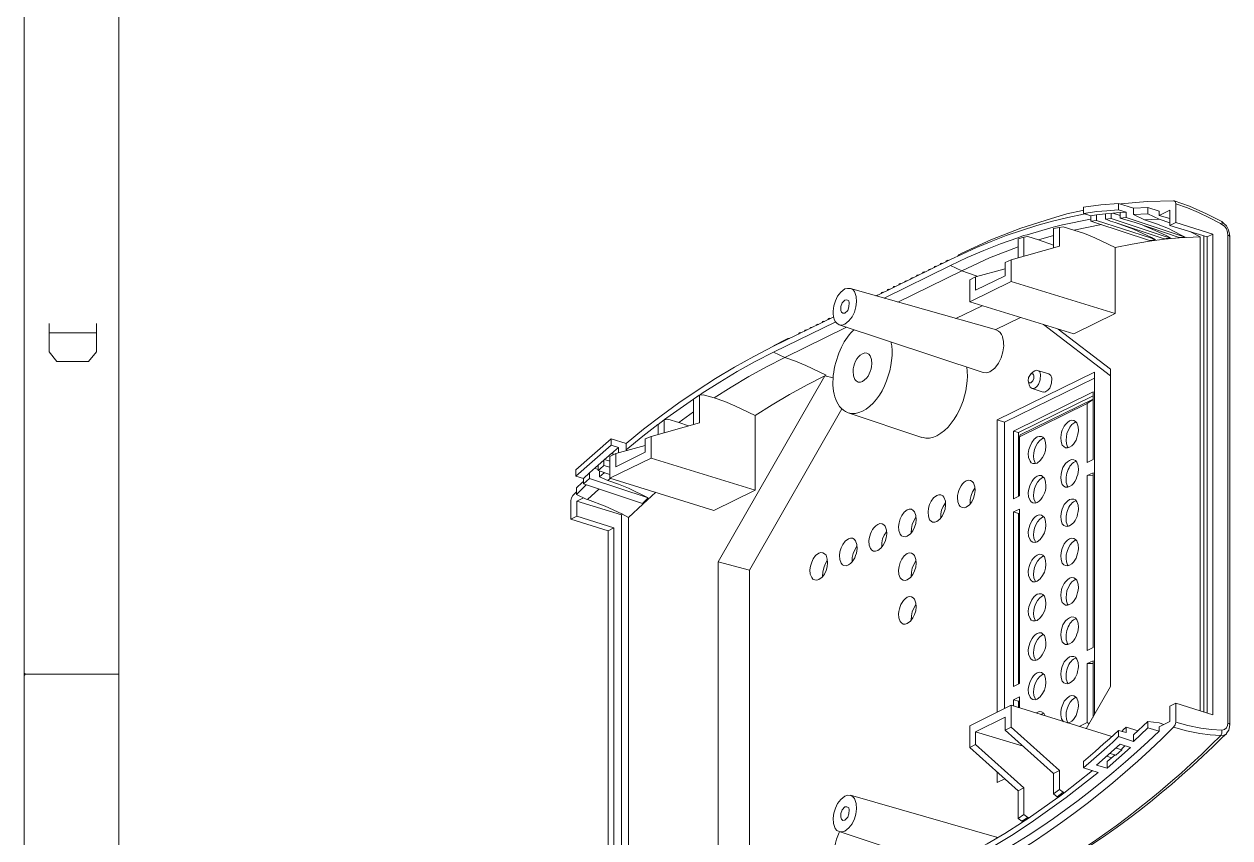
# Model space of a CAD drawing. Header units: millimetres. Extents: x 0 to 204, y 0 to 288.
# Drawn here: x 0 to 87.1, y 132.2 to 190.9 of the extents above; entities that cross this region are included whole.
import ezdxf

# ---------------------------------------------------------------- set-up
doc = ezdxf.new("R2010")
doc.units = ezdxf.units.MM

msp = doc.modelspace()

# ---------------------------------------------------------------- hatches: boundary and pattern name
h = msp.add_hatch(color=0)
h.dxf.hatch_style = 2
h.paths.add_polyline_path([(0, 144.0815), (0.084667, 144.060333), (0.105833, 143.975667), (0.084667, 143.891), (0, 143.869833)])

# ---------------------------------------------------------------- linework, layer by layer
at = {"color": 0, "lineweight": 0}
for points in [[(0, 287.930167), (0, 0)], [(0, 0), (0, 287.930167)], [(6.836833, 281.093333), (6.836833, 6.836833)], [(79.0575, 177.9905), (77.7875, 177.884667), (76.5175, 177.715333)], [(76.5175, 177.270833), (76.5175, 177.715333)], [(80.137, 177.651833), (79.0575, 177.9905)], [(79.0575, 177.9905), (79.0575, 177.524833)], [(79.226833, 177.969333), (81.131833, 178.138667), (83.036833, 178.181)], [(81.174167, 177.694167), (80.137, 177.651833)], [(81.999667, 177.440167), (81.174167, 177.694167)], [(81.174167, 177.2285), (81.174167, 177.694167)], [(84.179833, 177.8), (83.079167, 178.181), (83.036833, 178.181)], [(83.185, 177.969333), (83.163833, 178.096333), (83.079167, 178.181)], [(83.185, 176.614667), (83.185, 177.969333)], [(86.4235, 176.53), (85.640333, 176.953333), (84.836, 177.334333), (84.031667, 177.673), (83.185, 177.969333)], [(86.846833, 176.360667), (86.635167, 176.572333), (86.508167, 176.678167), (85.4075, 177.249667), (84.179833, 177.8)], [(67.733333, 174.392167), (69.828833, 175.365833), (71.987833, 176.2125), (74.210333, 176.911), (75.332167, 177.2285), (76.454, 177.4825), (76.496333, 177.503667)], [(76.5175, 177.207333), (75.399886, 176.972834), (74.277885, 176.699896), (73.156868, 176.389833), (72.042205, 176.04396), (70.939267, 175.663593), (69.853423, 175.250045), (68.790044, 174.804631), (67.7545, 174.328667)], [(77.0255, 176.8475), (75.014667, 176.445333)], [(77.491167, 177.397833), (76.5175, 177.270833)], [(77.046667, 177.1015), (76.5175, 177.270833)], [(76.708, 177.2285), (76.5175, 177.207333)], [(77.046667, 176.8475), (77.0255, 176.8475)], [(77.47, 177.165), (77.046667, 177.1015)], [(77.046667, 176.7205), (77.046667, 177.1015)], [(78.105, 177.2285), (77.47, 177.165)], [(77.47, 177.165), (77.47, 176.762833)], [(78.210833, 177.461333), (77.491167, 177.397833)], [(78.528333, 177.270833), (78.105, 177.2285)], [(78.105, 176.8475), (78.105, 177.2285)], [(78.528333, 176.889833), (78.105, 176.8475)], [(78.105, 176.8475), (78.210833, 176.826333), (78.486, 176.7205), (78.824667, 176.614667), (82.3595, 175.429333)], [(79.0575, 177.524833), (78.210833, 177.461333)], [(78.528333, 177.270833), (78.655333, 177.292), (79.1845, 177.334333)], [(78.528333, 177.270833), (78.528333, 176.889833)], [(78.528333, 176.889833), (79.099833, 176.699333), (82.423, 175.598667), (82.804, 175.492833)], [(78.655333, 177.292), (79.1845, 177.122667)], [(79.607833, 177.3555), (79.0575, 177.524833)], [(79.607833, 177.3555), (79.1845, 177.334333)], [(79.1845, 176.932167), (79.1845, 177.334333)], [(79.607833, 176.9745), (79.1845, 176.932167)], [(79.1845, 176.932167), (80.254425, 176.603306), (81.317439, 176.252055), (82.377607, 175.89161), (83.439, 175.535167)], [(79.607833, 177.3555), (79.607833, 176.9745)], [(79.607833, 176.9745), (83.862333, 175.556333)], [(80.137, 177.186167), (80.137, 177.651833)], [(81.174167, 177.2285), (80.137, 177.186167)], [(80.941333, 176.805167), (80.137, 177.186167)], [(81.999667, 176.8475), (80.941333, 176.805167)], [(81.999667, 176.8475), (81.174167, 177.2285)], [(82.761667, 177.503667), (81.999667, 177.122667)], [(81.999667, 177.440167), (81.999667, 177.122667)], [(82.761667, 176.889833), (81.999667, 177.122667)], [(82.761667, 176.5935), (81.999667, 176.8475)], [(82.761667, 176.403), (82.761667, 177.503667)], [(72.4535, 175.725667), (74.337333, 176.276), (75.014667, 176.445333)], [(74.781833, 176.254833), (74.3585, 176.170167)], [(74.3585, 176.170167), (74.3585, 174.794333)], [(75.057, 176.297167), (74.781833, 176.254833)], [(74.781833, 174.900167), (74.781833, 176.254833)], [(75.840167, 176.064333), (75.057, 176.297167)], [(77.829833, 176.4665), (75.840167, 176.064333)], [(78.8035, 174.794333), (77.343, 175.492833), (76.602167, 175.810333), (75.840167, 176.064333)], [(77.47, 176.762833), (77.046667, 176.7205)], [(77.046667, 176.7205), (77.4065, 176.5935), (81.301167, 175.302333)], [(77.47, 176.762833), (81.364667, 175.492833), (81.7245, 175.365833)], [(81.428167, 175.535167), (80.137, 176.127833), (78.824667, 176.614667)], [(82.4865, 175.662167), (81.703333, 176.043167), (80.899, 176.381833)], [(82.655833, 176.170167), (81.809167, 176.508833), (80.941333, 176.805167)], [(83.544833, 175.725667), (82.655833, 176.170167)], [(83.185, 176.614667), (82.761667, 176.403)], [(85.449833, 175.5775), (82.761667, 176.403)], [(83.185, 176.614667), (85.873167, 175.768)], [(86.529333, 176.4665), (86.4235, 176.53)], [(86.508167, 176.678167), (86.529333, 176.678167)], [(86.529333, 176.4665), (86.5505, 176.572333), (86.508167, 176.678167)], [(86.952667, 175.683333), (86.9315, 175.916167), (86.846833, 176.149), (86.719833, 176.3395), (86.529333, 176.4665)], [(87.079667, 175.768), (86.995, 176.0855), (86.846833, 176.360667)], [(71.776167, 175.514), (70.527333, 175.0695), (69.320833, 174.582667), (68.114333, 174.074667), (66.929, 173.503167)], [(71.776167, 175.514), (72.1995, 175.662167), (72.4535, 175.725667)], [(72.220667, 175.556333), (71.797333, 175.429333)], [(71.797333, 175.429333), (71.797333, 174.074667)], [(72.495833, 175.598667), (72.220667, 175.556333)], [(72.220667, 174.1805), (72.220667, 175.556333)], [(73.279, 175.365833), (72.495833, 175.598667)], [(74.3585, 175.683333), (73.279, 175.365833)], [(74.3585, 174.984833), (73.279, 175.365833)], [(81.301167, 175.26), (80.052333, 175.048333), (78.8035, 174.794333)], [(82.380667, 175.408167), (81.301167, 175.26)], [(81.7245, 175.365833), (81.301167, 175.302333)], [(81.7245, 175.365833), (81.428167, 175.535167)], [(82.804, 175.492833), (82.3595, 175.429333)], [(83.439, 175.492833), (82.380667, 175.408167)], [(82.804, 175.492833), (82.4865, 175.662167)], [(84.963, 175.5775), (83.439, 175.492833)], [(83.862333, 175.556333), (83.439, 175.535167)], [(83.862333, 175.556333), (83.544833, 175.725667)], [(84.963, 175.5775), (84.2645, 175.937333)], [(84.963, 175.5775), (84.963, 141.329833)], [(85.217, 175.641), (85.217, 141.245167)], [(85.873167, 175.768), (85.449833, 175.5775)], [(85.449833, 175.5775), (85.449833, 141.181667)], [(85.873167, 175.768), (85.873167, 141.054667)], [(86.952667, 140.440833), (86.952667, 175.683333)], [(86.952667, 175.683333), (87.037333, 175.662167), (87.100833, 175.598667)], [(87.100833, 175.598667), (87.079667, 175.768)], [(87.100833, 140.356167), (87.100833, 175.598667)], [(67.7545, 174.328667), (66.929, 173.947667)], [(67.521667, 174.286333), (67.437, 174.222833)], [(67.521667, 174.286333), (67.733333, 174.392167)], [(71.797333, 174.857833), (69.744167, 174.0535), (67.733333, 173.122167)], [(74.781833, 174.900167), (71.289333, 173.9265)], [(78.8035, 170.031833), (78.8035, 174.794333)], [(61.573833, 171.323), (66.929, 173.947667)], [(66.929, 173.503167), (62.124167, 171.153667)], [(65.870667, 173.460833), (65.786, 173.439667), (65.743667, 173.355)], [(65.891833, 173.439667), (65.870667, 173.460833)], [(66.294, 173.6725), (66.209333, 173.651333), (66.167, 173.566667)], [(66.315167, 173.651333), (66.294, 173.6725)], [(66.717333, 173.884167), (66.632667, 173.841833), (66.590333, 173.778333)], [(66.7385, 173.863), (66.717333, 173.884167)], [(67.733333, 173.122167), (66.929, 173.503167)], [(71.289333, 173.9265), (70.866, 173.714833)], [(70.866, 173.714833), (70.866, 172.762333)], [(71.289333, 172.360167), (71.289333, 173.9265)], [(67.733333, 173.122167), (63.119, 170.857333)], [(64.156167, 172.614167), (64.092667, 172.593), (64.029167, 172.5295)], [(64.1985, 172.614167), (64.156167, 172.614167)], [(64.5795, 172.825833), (64.516, 172.804667), (64.4525, 172.741167)], [(64.621833, 172.804667), (64.5795, 172.825833)], [(65.024, 173.0375), (64.939333, 173.016333), (64.897, 172.952833)], [(65.045167, 173.016333), (65.024, 173.0375)], [(65.447333, 173.249167), (65.362667, 173.228), (65.320333, 173.1645)], [(65.4685, 173.228), (65.447333, 173.249167)], [(68.7705, 172.762333), (67.733333, 173.122167)], [(68.728167, 172.677667), (68.304833, 172.466)], [(68.304833, 172.466), (68.304833, 170.8785)], [(70.866, 173.270333), (68.728167, 172.677667)], [(70.866, 172.762333), (68.728167, 171.725167)], [(68.728167, 171.725167), (68.728167, 172.677667)], [(68.8975, 172.72), (68.7705, 172.762333)], [(59.287833, 171.809833), (58.9915, 171.577), (58.758667, 171.280667), (58.6105, 170.942), (58.4835, 170.582167), (58.45934, 170.399073), (58.442953, 170.204854), (58.441084, 170.007039), (58.460481, 169.813155), (58.507891, 169.630731), (58.590061, 169.467295), (58.713737, 169.330375), (58.885667, 169.2275)], [(59.69, 171.852167), (59.478333, 171.852167), (59.287833, 171.809833)], [(59.287833, 169.269833), (59.584167, 169.502667), (59.817, 169.799), (59.986333, 170.137667), (60.092167, 170.518667), (60.1345, 170.8785), (60.113333, 171.2595), (59.986333, 171.619333), (59.859333, 171.7675), (59.69, 171.852167)], [(70.231, 168.8465), (59.69, 171.852167)], [(62.462833, 171.788667), (62.378167, 171.7675), (62.335833, 171.682833)], [(62.484, 171.7675), (62.462833, 171.788667)], [(62.886167, 172.000333), (62.8015, 171.979167), (62.759167, 171.8945)], [(62.907333, 171.979167), (62.886167, 172.000333)], [(63.3095, 172.212), (63.224833, 172.169667), (63.1825, 172.106167)], [(63.330667, 172.190833), (63.3095, 172.212)], [(63.732833, 172.4025), (63.669333, 172.381333), (63.605833, 172.317833)], [(63.754, 172.4025), (63.732833, 172.4025)], [(68.304833, 170.8785), (71.289333, 172.360167)], [(78.8035, 170.031833), (71.289333, 172.360167)], [(59.139667, 170.053), (59.033833, 170.137667), (58.9915, 170.264667), (58.9915, 170.539833), (59.097333, 170.815), (59.287833, 171.0055)], [(59.436, 171.026667), (59.563, 170.942), (59.605333, 170.815), (59.584167, 170.518667), (59.4995, 170.264667), (59.287833, 170.053)], [(59.287833, 171.0055), (59.436, 171.026667)], [(61.616167, 171.365333), (61.510333, 171.323)], [(61.637333, 171.344167), (61.616167, 171.365333)], [(62.0395, 171.577), (61.954833, 171.555833), (61.9125, 171.492333)], [(62.060667, 171.555833), (62.0395, 171.577)], [(75.819, 168.571333), (68.304833, 170.8785)], [(59.287833, 170.053), (59.139667, 170.053)], [(69.215, 170.603333), (67.31, 169.672)], [(75.819, 168.571333), (78.8035, 170.031833)], [(1.799167, 169.312167), (1.799167, 167.259), (2.370667, 166.581667), (4.656667, 166.581667), (5.228167, 167.259), (5.228167, 169.312167)], [(54.144333, 167.682333), (58.4835, 169.799)], [(58.631667, 169.439167), (54.144333, 167.237833)], [(59.414833, 169.058167), (54.948667, 166.856833)], [(56.917167, 169.058167), (56.8325, 169.037), (56.790167, 168.9735)], [(56.938333, 169.058167), (56.917167, 169.058167)], [(57.3405, 169.269833), (57.277, 169.248667), (57.2135, 169.185167)], [(57.382833, 169.248667), (57.3405, 169.269833)], [(57.763833, 169.4815), (57.700333, 169.460333), (57.636833, 169.396833)], [(57.806167, 169.460333), (57.763833, 169.4815)], [(58.187167, 169.693167), (58.123667, 169.672), (58.060167, 169.6085)], [(58.2295, 169.672), (58.187167, 169.693167)], [(58.885667, 169.2275), (59.097333, 169.206333), (59.287833, 169.269833)], [(69.2785, 165.777333), (58.885667, 169.2275)], [(70.146333, 168.867667), (71.966667, 169.756667)], [(78.486, 165.5445), (73.638833, 169.248667)], [(5.228167, 168.634833), (1.799167, 168.634833)], [(54.969833, 168.126833), (54.123167, 167.7035)], [(55.160333, 168.232667), (54.969833, 168.126833)], [(55.266167, 168.232667), (55.160333, 168.232667)], [(55.287333, 168.232667), (55.266167, 168.232667)], [(56.0705, 168.656), (55.985833, 168.613667), (55.9435, 168.550167)], [(56.091667, 168.634833), (56.0705, 168.656)], [(56.493833, 168.8465), (56.409167, 168.825333), (56.366833, 168.761833)], [(56.515, 168.8465), (56.493833, 168.8465)], [(59.965167, 168.867667), (59.837782, 168.757256), (59.712674, 168.630694), (59.59035, 168.489097), (59.471312, 168.33358), (59.356065, 168.165259), (59.245114, 167.985249), (59.138963, 167.794666), (59.038116, 167.594624), (58.943079, 167.38624), (58.854355, 167.170628), (58.772448, 166.948905), (58.697864, 166.722185), (58.631107, 166.491585), (58.57268, 166.258219), (58.523089, 166.023203), (58.482839, 165.787652), (58.452432, 165.552682), (58.432374, 165.319409), (58.42317, 165.088947), (58.425323, 164.862412), (58.439338, 164.64092), (58.465719, 164.425586), (58.504972, 164.217526), (58.5576, 164.017854), (58.624108, 163.827687), (58.704999, 163.648139), (58.80078, 163.480327), (58.911953, 163.325365), (59.039024, 163.18437), (59.182497, 163.058455), (59.342877, 162.948738), (59.520667, 162.856333)], [(69.765333, 165.819667), (70.125167, 166.094833), (70.379167, 166.454667), (70.569667, 166.835667), (70.696667, 167.259), (70.760167, 167.7035), (70.751725, 167.859371), (70.737016, 168.027267), (70.710929, 168.198943), (70.668356, 168.366149), (70.604187, 168.520639), (70.51331, 168.654164), (70.390618, 168.758478), (70.231, 168.825333)], [(78.486, 166.010167), (74.697167, 168.91)], [(54.144333, 167.682333), (52.71309, 166.935834), (51.31683, 166.153753), (49.952403, 165.335035), (48.616658, 164.478626), (47.306446, 163.583472), (46.018615, 162.64852), (44.750017, 161.672714), (43.4975, 160.655)], [(54.144333, 167.237833), (52.810833, 166.5605), (51.519667, 165.840833), (50.249667, 165.078833), (48.979667, 164.2745)], [(54.948667, 166.856833), (54.144333, 167.237833)], [(60.557833, 162.983333), (60.832833, 163.138184), (61.093637, 163.335969), (61.339096, 163.572021), (61.568062, 163.841675), (61.779385, 164.140263), (61.971918, 164.463119), (62.14451, 164.805577), (62.296014, 165.162971), (62.42528, 165.530634), (62.53116, 165.903899), (62.612505, 166.278101), (62.668167, 166.648573), (62.696996, 167.010649), (62.697843, 167.359662), (62.669561, 167.690945), (62.611, 167.999833)], [(54.948667, 166.856833), (53.636333, 166.1795), (52.345167, 165.481), (51.075167, 164.719), (49.8475, 163.935833)], [(54.948667, 166.856833), (55.710667, 166.602833), (56.472667, 166.285333), (57.933167, 165.586833)], [(60.240333, 165.078833), (60.113333, 165.1635), (60.0075, 165.269333), (59.901667, 165.5445), (59.8805, 165.862), (59.899606, 166.038938), (59.936774, 166.222611), (59.992338, 166.407052), (60.066634, 166.586297), (60.159997, 166.75438), (60.272761, 166.905335), (60.405262, 167.033197), (60.557833, 167.132)], [(60.557833, 167.132), (60.727167, 167.1955), (60.875333, 167.174333)], [(60.875333, 167.174333), (61.0235, 167.110833), (61.108167, 166.983833), (61.214, 166.708667), (61.235167, 166.412333), (61.213442, 166.21951), (61.176859, 166.032392), (61.123856, 165.852616), (61.052869, 165.681819), (60.962336, 165.521638), (60.850694, 165.373711), (60.716381, 165.239675), (60.557833, 165.121167)], [(50.143833, 152.103667), (57.8485, 165.5445)], [(52.810833, 162.665833), (54.0385, 163.449), (55.287333, 164.189833), (56.557333, 164.888333), (57.8485, 165.5445)], [(57.8485, 165.5445), (57.933167, 165.586833)], [(58.441167, 165.396333), (57.8485, 165.5445)], [(65.934167, 161.205333), (66.220525, 161.383696), (66.488988, 161.595348), (66.739062, 161.836942), (66.970258, 162.105132), (67.182084, 162.396569), (67.374048, 162.707908), (67.545658, 163.035801), (67.696424, 163.376901), (67.825854, 163.727861), (67.933455, 164.085333), (68.018738, 164.445971), (68.081211, 164.806428), (68.120381, 165.163357), (68.135758, 165.513409), (68.126851, 165.85324), (68.093167, 166.1795)], [(69.2785, 165.777333), (69.5325, 165.756167), (69.765333, 165.819667)], [(77.321833, 165.7985), (70.2945, 162.348333)], [(72.686333, 165.629167), (72.559333, 165.4175), (72.538167, 165.1635)], [(72.728667, 165.6715), (72.686333, 165.629167)], [(72.728667, 165.6715), (72.898, 165.819667)], [(72.728667, 165.0365), (72.876833, 165.1635), (72.940333, 165.332833), (72.940333, 165.523333), (72.919167, 165.608), (72.855667, 165.6715), (72.728667, 165.6715)], [(73.003833, 165.904333), (72.898, 165.819667)], [(73.2155, 165.9255), (73.109667, 165.946667), (73.003833, 165.904333)], [(73.003833, 164.634333), (73.152, 164.761333), (73.279, 164.9095), (73.406, 165.248167), (73.427167, 165.629167), (73.363667, 165.819667), (73.2155, 165.9255)], [(74.019833, 165.6715), (73.2155, 165.9255)], [(73.808167, 164.4015), (73.956333, 164.507333), (74.083333, 164.6555), (74.210333, 165.015333), (74.2315, 165.375167), (74.168, 165.565667), (74.019833, 165.6715)], [(77.321833, 141.075833), (77.321833, 165.7985)], [(78.486, 166.010167), (78.486, 143.086667)], [(60.557833, 165.121167), (60.409667, 165.078833), (60.240333, 165.078833)], [(77.321833, 165.375167), (70.823667, 162.179)], [(72.538167, 165.1635), (72.601667, 164.888333)], [(72.538167, 165.1635), (72.601667, 165.0365), (72.728667, 165.0365)], [(72.601667, 164.888333), (72.665167, 164.719), (72.813333, 164.613167)], [(72.813333, 164.613167), (72.898, 164.613167), (73.003833, 164.634333)], [(46.4185, 162.4965), (48.344667, 163.851167), (48.768, 164.1475)], [(48.344667, 163.851167), (48.365833, 163.851167)], [(48.789167, 164.126333), (48.365833, 163.851167)], [(48.365833, 163.851167), (48.365833, 162.030833)], [(48.8315, 164.168667), (48.768, 164.1475)], [(49.043167, 164.168667), (48.789167, 164.126333)], [(48.789167, 162.136667), (48.789167, 164.126333)], [(48.979667, 164.2745), (48.8315, 164.168667)], [(49.8475, 163.935833), (49.043167, 164.168667)], [(52.810833, 162.665833), (51.350333, 163.364333), (50.6095, 163.681833), (49.8475, 163.935833)], [(71.479833, 161.544), (77.216, 164.380333)], [(71.839667, 161.438167), (77.216, 164.084)], [(71.9455, 161.268833), (77.216, 163.851167)], [(73.617667, 164.359167), (72.813333, 164.613167)], [(73.617667, 164.380333), (73.7235, 164.359167), (73.808167, 164.4015)], [(76.792667, 163.533667), (77.216, 163.83)], [(77.216, 164.380333), (77.216, 159.490833)], [(48.365833, 162.941), (47.286333, 162.157833)], [(52.3875, 151.489833), (59.076167, 163.152667)], [(59.520667, 162.856333), (59.774667, 162.814), (60.049833, 162.814), (60.303833, 162.8775), (60.557833, 162.983333)], [(71.903167, 161.120667), (76.792667, 163.533667)], [(76.792667, 163.533667), (76.792667, 159.279167)], [(43.4975, 160.189333), (44.704, 161.184167), (45.7835, 162.009667)], [(48.789167, 162.136667), (45.296667, 161.163)], [(46.228, 162.348333), (45.804667, 162.030833)], [(45.804667, 162.030833), (45.804667, 161.311167)], [(46.503167, 162.411833), (46.228, 162.348333)], [(46.270333, 162.390667), (46.228, 162.348333)], [(46.228, 161.438167), (46.228, 162.348333)], [(46.4185, 162.4965), (46.270333, 162.390667)], [(47.286333, 162.157833), (46.503167, 162.411833)], [(47.984833, 161.925), (47.286333, 162.157833)], [(52.810833, 157.268333), (52.810833, 162.665833)], [(64.854667, 161.078333), (59.520667, 162.856333)], [(70.2945, 162.348333), (70.823667, 162.179)], [(70.2945, 162.348333), (70.2945, 141.245167)], [(70.823667, 162.179), (70.823667, 141.499167)], [(75.226333, 160.3375), (75.099333, 160.422167), (74.9935, 160.528), (74.908833, 160.782), (74.887667, 161.078333), (74.914879, 161.275983), (74.94814, 161.453628), (74.991877, 161.61458), (75.050518, 161.762149), (75.128489, 161.899648), (75.230219, 162.030387), (75.360136, 162.157678), (75.522667, 162.284833)], [(75.416833, 160.358667), (75.3745, 160.401), (75.289833, 160.633833), (75.268667, 160.887833), (75.332167, 161.374667), (75.543833, 161.819167), (75.692, 162.009667), (75.903667, 162.157833)], [(75.522667, 162.284833), (75.670833, 162.327167), (75.819, 162.306)], [(75.819, 162.306), (75.946, 162.2425), (76.051833, 162.136667), (76.1365, 161.8615), (76.157667, 161.586333), (76.136835, 161.412254), (76.103196, 161.236686), (76.054789, 161.063699), (75.989656, 160.897358), (75.905837, 160.741734), (75.801372, 160.600893), (75.674302, 160.478903), (75.522667, 160.379833)], [(75.903667, 162.157833), (75.988333, 162.200167)], [(45.296667, 161.163), (44.873333, 160.9725)], [(45.296667, 159.596667), (45.296667, 161.163)], [(64.854667, 161.0995), (65.129833, 161.036), (65.405, 161.036), (65.680167, 161.0995), (65.934167, 161.205333)], [(71.839667, 161.438167), (71.479833, 161.544)], [(71.479833, 156.6545), (71.479833, 161.544)], [(71.839667, 156.845), (71.839667, 161.438167)], [(71.903167, 161.120667), (71.9455, 161.268833)], [(73.490667, 161.163), (73.5965, 161.0995), (73.702333, 160.993667), (73.787, 160.7185), (73.808167, 160.443333), (73.787, 160.147), (73.702333, 159.893), (73.575333, 159.639), (73.406, 159.406167), (73.173167, 159.236833)], [(73.173167, 161.120667), (73.321333, 161.163), (73.490667, 161.163)], [(42.418, 160.993667), (39.856833, 158.75)], [(42.418, 160.528), (39.856833, 158.284333)], [(42.418, 160.993667), (42.418, 160.528)], [(43.4975, 160.655), (42.418, 160.993667)], [(42.947167, 160.358667), (42.418, 160.528)], [(42.947167, 160.358667), (42.6085, 160.062333)], [(44.873333, 160.506833), (42.7355, 159.914167)], [(42.947167, 160.358667), (42.947167, 159.977667)], [(43.4975, 160.189333), (43.4975, 160.655)], [(44.873333, 160.9725), (44.873333, 160.02)], [(71.903167, 156.866167), (71.903167, 161.120667)], [(72.876833, 159.1945), (72.749833, 159.258), (72.665167, 159.363833), (72.559333, 159.639), (72.538167, 159.914167), (72.5805, 160.2105), (72.665167, 160.4645), (72.792167, 160.7185), (72.9615, 160.951333), (73.173167, 161.120667)], [(73.025, 159.258), (72.947407, 159.479413), (72.915892, 159.720872), (72.927952, 159.972096), (72.981079, 160.222803), (73.07277, 160.462712), (73.200518, 160.681541), (73.361819, 160.869009), (73.554167, 161.014833)], [(73.554167, 161.014833), (73.638833, 161.036)], [(75.522667, 160.379833), (75.3745, 160.3375), (75.226333, 160.3375)], [(75.3745, 160.401), (75.395667, 160.401)], [(41.888833, 159.4485), (41.4655, 159.088667)], [(41.888833, 159.4485), (41.931167, 159.490833)], [(41.888833, 159.4485), (41.888833, 159.0675)], [(42.248667, 159.766), (41.931167, 159.490833)], [(41.931167, 159.490833), (42.312167, 159.363833)], [(42.248667, 159.766), (42.333333, 159.850667)], [(42.312167, 159.406167), (42.291, 159.385)], [(42.7355, 159.914167), (42.312167, 159.7025)], [(42.312167, 159.7025), (42.312167, 158.136167)], [(42.312167, 158.136167), (45.296667, 159.596667)], [(42.523833, 159.998833), (42.333333, 159.850667)], [(42.6085, 160.062333), (42.523833, 159.998833)], [(42.523833, 159.808333), (42.523833, 159.998833)], [(44.873333, 160.02), (42.7355, 158.961667)], [(42.7355, 158.961667), (42.7355, 159.914167)], [(43.4975, 160.189333), (43.582167, 160.147)], [(52.810833, 157.268333), (45.296667, 159.596667)], [(75.226333, 157.501167), (75.099333, 157.564667), (74.9935, 157.691667), (74.908833, 157.945667), (74.887667, 158.220833), (74.910322, 158.408876), (74.941443, 158.587), (74.984901, 158.754847), (75.044565, 158.912057), (75.124303, 159.058271), (75.227987, 159.193127), (75.359485, 159.316268), (75.522667, 159.427333)], [(75.522667, 159.427333), (75.670833, 159.490833), (75.819, 159.469667)], [(75.819, 159.469667), (75.946, 159.406167), (76.051833, 159.300333), (76.1365, 159.025167), (76.157667, 158.75), (76.139324, 158.57702), (76.106172, 158.401544), (76.056898, 158.227985), (75.990185, 158.06076), (75.904721, 157.904284), (75.799189, 157.762972), (75.672276, 157.641239), (75.522667, 157.5435)], [(77.216, 159.490833), (76.792667, 159.279167)], [(39.856833, 158.284333), (39.856833, 158.75)], [(40.8305, 158.517167), (41.275, 158.919333), (41.4655, 159.088667)], [(41.4655, 158.771167), (41.2115, 158.855833)], [(41.4655, 158.6865), (41.4655, 159.088667)], [(41.613667, 158.8135), (41.4655, 158.6865)], [(42.312167, 158.411333), (41.550167, 158.665333), (41.4655, 158.6865)], [(41.571333, 158.665333), (41.571333, 158.242)], [(41.91, 158.538333), (41.571333, 158.242)], [(41.888833, 159.0675), (41.613667, 158.8135)], [(42.312167, 158.9405), (41.888833, 159.0675)], [(42.312167, 159.385), (42.291, 159.385)], [(73.173167, 159.236833), (73.025, 159.1945), (72.876833, 159.1945)], [(73.025, 159.258), (73.046167, 159.258)], [(73.067333, 159.1945), (73.046167, 159.258)], [(75.416833, 157.501167), (75.358545, 157.599655), (75.314791, 157.709739), (75.284992, 157.829369), (75.268567, 157.956498), (75.264938, 158.089078), (75.273524, 158.22506), (75.293746, 158.362398), (75.325023, 158.499043), (75.366776, 158.632946), (75.418425, 158.762061), (75.47939, 158.884339), (75.549092, 158.997733), (75.62695, 159.100193), (75.712385, 159.189673), (75.804817, 159.264125), (75.903667, 159.3215)], [(75.903667, 159.3215), (75.988333, 159.363833)], [(76.792667, 158.326667), (77.216, 158.538333)], [(77.216, 158.538333), (77.216, 145.901833)], [(40.407167, 158.115), (39.856833, 158.284333)], [(40.301333, 157.818667), (39.899167, 157.437667)], [(40.407167, 157.903333), (40.301333, 157.818667)], [(40.8305, 158.517167), (40.407167, 158.115)], [(40.407167, 157.734), (40.407167, 158.115)], [(40.8305, 158.115), (40.407167, 157.734)], [(44.661667, 156.315833), (40.407167, 157.734)], [(40.8305, 158.517167), (40.8305, 158.115)], [(45.085, 156.718), (40.8305, 158.115)], [(41.571333, 158.242), (42.164, 157.966833)], [(42.333333, 158.115), (42.164, 157.966833)], [(45.085, 156.718), (43.666833, 157.4165), (42.926, 157.712833), (42.164, 157.966833)], [(49.826333, 155.807833), (42.312167, 158.136167)], [(42.333333, 158.115), (42.3545, 158.115)], [(67.7545, 156.0195), (67.6275, 156.083), (67.542833, 156.188833), (67.437, 156.442833), (67.415833, 156.739167), (67.434553, 156.901164), (67.47219, 157.072591), (67.527951, 157.247136), (67.601042, 157.418484), (67.690669, 157.580325), (67.79604, 157.726344), (67.916359, 157.850229), (68.050833, 157.945667)], [(68.050833, 157.945667), (68.199, 157.988), (68.368333, 157.966833)], [(68.368333, 157.966833), (68.495333, 157.903333), (68.58, 157.7975), (68.685833, 157.522333), (68.707, 157.247167), (68.664667, 156.972), (68.58, 156.696833), (68.453, 156.442833), (68.283667, 156.21), (68.050833, 156.040667)], [(72.876833, 156.358167), (72.749833, 156.421667), (72.665167, 156.5275), (72.559333, 156.802667), (72.538167, 157.077833), (72.556886, 157.239831), (72.594523, 157.411258), (72.650284, 157.585802), (72.723375, 157.757151), (72.813003, 157.918991), (72.918373, 158.06501), (73.038692, 158.188895), (73.173167, 158.284333)], [(73.025, 156.421667), (72.947175, 156.640272), (72.916885, 156.882058), (72.930928, 157.135577), (72.986106, 157.38938), (73.079219, 157.632022), (73.207066, 157.852054), (73.366449, 158.038029), (73.554167, 158.1785)], [(73.490667, 158.326667), (73.5965, 158.242), (73.702333, 158.136167), (73.787, 157.882167), (73.808167, 157.585833), (73.801558, 157.414301), (73.770712, 157.240552), (73.717351, 157.068656), (73.643199, 156.902679), (73.549981, 156.746691), (73.43942, 156.604758), (73.313241, 156.48095), (73.173167, 156.379333)], [(73.173167, 158.284333), (73.321333, 158.326667), (73.490667, 158.326667)], [(73.554167, 158.1785), (73.638833, 158.199667)], [(76.792667, 158.326667), (77.216, 158.347833)], [(76.792667, 158.326667), (76.792667, 145.690167)], [(39.645167, 156.887333), (39.539333, 156.718), (39.497, 156.5275)], [(39.8145, 157.056667), (39.645167, 156.887333)], [(39.878, 157.120167), (39.8145, 157.056667)], [(40.534167, 157.585833), (39.899167, 156.972)], [(39.899167, 157.437667), (39.899167, 156.972)], [(39.899167, 156.972), (40.597667, 156.633333), (40.7035, 156.591)], [(40.618833, 157.649333), (40.5765, 157.628167), (40.534167, 157.585833)], [(41.507833, 157.353), (40.7035, 156.591)], [(45.635333, 157.120167), (44.704, 156.2735)], [(49.826333, 155.807833), (52.810833, 157.268333)], [(65.616667, 154.961167), (65.510833, 155.024667), (65.405, 155.1305), (65.320333, 155.405667), (65.299167, 155.680833), (65.320333, 155.977167), (65.405, 156.231167), (65.532, 156.485167), (65.701333, 156.718), (65.934167, 156.887333)], [(66.2305, 156.929667), (66.3575, 156.866167), (66.442167, 156.760333), (66.548, 156.485167), (66.569167, 156.21), (66.526833, 155.913667), (66.442167, 155.659667), (66.315167, 155.405667), (66.145833, 155.172833), (65.934167, 155.0035)], [(65.934167, 156.887333), (66.082333, 156.929667), (66.2305, 156.929667)], [(68.347167, 156.294667), (68.347167, 156.591), (68.410667, 156.887333), (68.5165, 157.1625), (68.685833, 157.4165)], [(71.903167, 156.866167), (71.479833, 156.6545)], [(75.522667, 157.5435), (75.3745, 157.501167), (75.226333, 157.501167)], [(75.3745, 157.564667), (75.395667, 157.564667)], [(39.497, 156.5275), (39.497, 155.172833)], [(40.407167, 156.718), (39.920333, 156.485167)], [(39.920333, 156.485167), (39.920333, 155.3845)], [(43.158833, 155.490333), (39.920333, 156.485167)], [(40.7035, 156.591), (41.9735, 156.125333), (43.18, 155.553833)], [(44.704, 156.2735), (43.666833, 155.299833)], [(45.085, 156.718), (44.661667, 156.315833)], [(66.209333, 155.2575), (66.209333, 155.553833), (66.272833, 155.829), (66.399833, 156.104167), (66.548, 156.358167)], [(68.050833, 156.040667), (67.902667, 155.998333), (67.7545, 156.0195)], [(71.479833, 155.702), (71.903167, 155.913667)], [(71.903167, 143.298333), (71.903167, 155.913667)], [(73.173167, 156.379333), (73.025, 156.337), (72.876833, 156.358167)], [(73.025, 156.421667), (73.046167, 156.4005)], [(73.067333, 156.358167), (73.046167, 156.4005)], [(75.226333, 154.664833), (75.099333, 154.728333), (74.9935, 154.834167), (74.908833, 155.109333), (74.887667, 155.3845), (74.908498, 155.558695), (74.942138, 155.734345), (74.990544, 155.907383), (75.055677, 156.07374), (75.139496, 156.229348), (75.243961, 156.370139), (75.371031, 156.492046), (75.522667, 156.591)], [(75.416833, 154.664833), (75.358533, 154.764093), (75.314748, 154.874664), (75.284901, 154.994537), (75.268419, 155.121703), (75.264725, 155.254151), (75.273245, 155.389874), (75.293404, 155.526862), (75.324626, 155.663106), (75.366336, 155.796597), (75.41796, 155.925325), (75.478921, 156.047281), (75.548645, 156.160457), (75.626557, 156.262842), (75.712081, 156.352429), (75.804643, 156.427206), (75.903667, 156.485167)], [(75.819, 156.633333), (75.946, 156.569833), (76.051833, 156.442833), (76.1365, 156.188833), (76.157667, 155.913667), (76.135012, 155.72574), (76.10389, 155.547698), (76.060432, 155.379901), (76.000769, 155.222707), (75.92103, 155.076477), (75.817346, 154.941571), (75.685848, 154.818347), (75.522667, 154.707167)], [(75.522667, 156.591), (75.670833, 156.633333), (75.819, 156.633333)], [(75.903667, 156.485167), (75.988333, 156.506333)], [(39.497, 155.172833), (39.920333, 155.3845)], [(39.497, 155.172833), (42.185167, 154.347333)], [(42.6085, 154.559), (39.920333, 155.3845)], [(43.2435, 155.532667), (43.158833, 155.490333)], [(43.158833, 155.490333), (43.158833, 127.910167)], [(43.666833, 155.299833), (43.18, 155.553833)], [(43.666833, 128.164167), (43.666833, 155.299833)], [(63.5, 153.924), (63.373, 153.9875), (63.288333, 154.093333), (63.1825, 154.3685), (63.161333, 154.643667), (63.203667, 154.918833), (63.288333, 155.194), (63.394167, 155.448), (63.5635, 155.680833), (63.796333, 155.850167)], [(64.092667, 155.8925), (64.219667, 155.807833), (64.3255, 155.702), (64.410167, 155.448), (64.431333, 155.151667), (64.410167, 154.8765), (64.3255, 154.601333), (64.1985, 154.347333), (64.029167, 154.1145), (63.796333, 153.945167)], [(63.796333, 155.850167), (63.9445, 155.8925), (64.092667, 155.8925)], [(64.0715, 154.199167), (64.092667, 154.4955), (64.156167, 154.791833), (64.262, 155.067), (64.410167, 155.321)], [(71.839667, 155.596167), (71.479833, 155.702)], [(71.479833, 143.086667), (71.479833, 155.702)], [(71.839667, 155.596167), (71.903167, 155.617333)], [(71.839667, 143.256), (71.839667, 155.596167)], [(72.876833, 153.521833), (72.749833, 153.585333), (72.665167, 153.691167), (72.559333, 153.945167), (72.538167, 154.2415), (72.556886, 154.403497), (72.594523, 154.574925), (72.650284, 154.749469), (72.723375, 154.920818), (72.813003, 155.082658), (72.918373, 155.228677), (73.038692, 155.352562), (73.173167, 155.448)], [(73.025, 153.585333), (72.947074, 153.804636), (72.91614, 154.043559), (72.929285, 154.291957), (72.983593, 154.539685), (73.076149, 154.776599), (73.20404, 154.992553), (73.364351, 155.177402), (73.554167, 155.321)], [(73.173167, 155.448), (73.321333, 155.490333), (73.490667, 155.469167)], [(73.490667, 155.469167), (73.5965, 155.405667), (73.702333, 155.299833), (73.787, 155.045833), (73.808167, 154.7495), (73.787, 154.474333), (73.702333, 154.199167), (73.575333, 153.945167), (73.406, 153.712333), (73.173167, 153.543)], [(73.554167, 155.321), (73.638833, 155.363333)], [(42.6085, 154.559), (42.185167, 154.347333)], [(42.185167, 154.347333), (42.185167, 120.946333)], [(42.6085, 154.559), (42.6085, 127.656167)], [(61.362167, 152.865667), (61.235167, 152.950333), (61.1505, 153.056167), (61.044667, 153.310167), (61.0235, 153.6065), (61.046097, 153.779742), (61.082833, 153.950905), (61.134749, 154.117446), (61.202887, 154.276822), (61.28829, 154.426491), (61.391998, 154.563911), (61.515054, 154.68654), (61.6585, 154.791833)], [(61.6585, 154.791833), (61.806667, 154.855333), (61.976, 154.834167)], [(61.976, 154.834167), (62.103, 154.770667), (62.187667, 154.664833), (62.2935, 154.389667), (62.314667, 154.1145), (62.272333, 153.839333), (62.187667, 153.564167), (62.060667, 153.310167), (61.891333, 153.077333), (61.6585, 152.908)], [(61.954833, 153.162), (61.954833, 153.458333), (62.018333, 153.754667), (62.124167, 154.029833), (62.2935, 154.262667)], [(65.934167, 155.0035), (65.786, 154.961167), (65.616667, 154.961167)], [(75.522667, 154.707167), (75.3745, 154.643667), (75.226333, 154.664833)], [(75.3745, 154.728333), (75.395667, 154.728333)], [(59.224333, 151.8285), (59.1185, 151.892), (59.012667, 151.997833), (58.928, 152.273), (58.906833, 152.548167), (58.928, 152.823333), (59.012667, 153.0985), (59.139667, 153.3525), (59.309, 153.585333), (59.541833, 153.754667)], [(59.838167, 153.797), (59.965167, 153.7335), (60.049833, 153.6065), (60.155667, 153.3525), (60.176833, 153.056167), (60.154236, 152.882939), (60.117501, 152.711811), (60.065584, 152.545314), (59.997446, 152.385977), (59.912043, 152.23633), (59.808335, 152.098904), (59.685279, 151.976228), (59.541833, 151.870833)], [(59.541833, 153.754667), (59.69, 153.797), (59.838167, 153.797)], [(63.796333, 153.945167), (63.648167, 153.902833), (63.5, 153.924)], [(73.173167, 153.543), (73.025, 153.500667), (72.876833, 153.521833)], [(73.025, 153.585333), (73.046167, 153.564167)], [(73.067333, 153.521833), (73.046167, 153.564167)], [(75.226333, 151.8285), (75.099333, 151.892), (74.9935, 151.997833), (74.908833, 152.273), (74.887667, 152.548167), (74.908498, 152.722362), (74.942138, 152.898012), (74.990544, 153.071049), (75.055677, 153.237406), (75.139496, 153.393014), (75.243961, 153.533806), (75.371031, 153.655712), (75.522667, 153.754667)], [(75.3745, 151.892), (75.296429, 152.104516), (75.266533, 152.344619), (75.281327, 152.599151), (75.337326, 152.854951), (75.431044, 153.098862), (75.558997, 153.317724), (75.7177, 153.498378), (75.903667, 153.627667)], [(75.522667, 153.754667), (75.670833, 153.797), (75.819, 153.775833)], [(75.819, 153.775833), (75.946, 153.712333), (76.051833, 153.6065), (76.1365, 153.3525), (76.157667, 153.056167), (76.136835, 152.882087), (76.103196, 152.70652), (76.054789, 152.533532), (75.989656, 152.367192), (75.905837, 152.211567), (75.801372, 152.070726), (75.674302, 151.948737), (75.522667, 151.849667)], [(75.903667, 153.627667), (75.988333, 153.67)], [(57.107667, 150.791333), (56.980667, 150.854833), (56.896, 150.960667), (56.790167, 151.214667), (56.769, 151.511), (56.811333, 151.786167), (56.896, 152.061333), (57.001833, 152.315333), (57.171167, 152.548167), (57.404, 152.7175)], [(57.404, 152.7175), (57.552167, 152.759833), (57.700333, 152.738667)], [(57.700333, 152.738667), (57.827333, 152.675167), (57.933167, 152.569333), (58.017833, 152.294167), (58.039, 152.019), (58.017833, 151.743833), (57.933167, 151.468667), (57.806167, 151.214667), (57.636833, 150.981833), (57.404, 150.8125)], [(59.817, 152.103667), (59.817, 152.4), (59.8805, 152.696333), (60.0075, 152.9715), (60.155667, 153.2255)], [(61.6585, 152.908), (61.510333, 152.865667), (61.362167, 152.865667)], [(63.5, 150.770167), (63.373, 150.833667), (63.288333, 150.9395), (63.1825, 151.1935), (63.161333, 151.489833), (63.203667, 151.765), (63.288333, 152.040167), (63.394167, 152.294167), (63.5635, 152.527), (63.796333, 152.696333)], [(63.796333, 152.696333), (63.9445, 152.738667), (64.092667, 152.7175)], [(64.092667, 152.7175), (64.219667, 152.654), (64.3255, 152.548167), (64.410167, 152.273), (64.431333, 151.997833), (64.410167, 151.722667), (64.3255, 151.4475), (64.1985, 151.1935), (64.029167, 150.960667), (63.796333, 150.791333)], [(72.876833, 150.664333), (72.749833, 150.749), (72.665167, 150.854833), (72.559333, 151.108833), (72.538167, 151.405167), (72.560764, 151.578409), (72.597499, 151.749571), (72.649416, 151.916112), (72.717554, 152.075489), (72.802957, 152.225158), (72.906665, 152.362578), (73.029721, 152.485206), (73.173167, 152.5905)], [(73.025, 150.727833), (72.947306, 150.949246), (72.915744, 151.190705), (72.927797, 151.441929), (72.980947, 151.692636), (73.072677, 151.932545), (73.200468, 152.151374), (73.361804, 152.338842), (73.554167, 152.484667)], [(73.173167, 152.5905), (73.321333, 152.654), (73.490667, 152.632833)], [(73.490667, 152.632833), (73.5965, 152.569333), (73.702333, 152.4635), (73.787, 152.188333), (73.808167, 151.913167), (73.787, 151.638), (73.702333, 151.362833), (73.575333, 151.108833), (73.406, 150.876), (73.173167, 150.706667)], [(73.554167, 152.484667), (73.638833, 152.527)], [(50.143833, 152.103667), (52.3875, 151.489833)], [(50.143833, 129.180167), (50.143833, 152.103667)], [(57.679167, 151.0665), (57.700333, 151.362833), (57.763833, 151.659167), (57.869667, 151.934333), (58.017833, 152.188333)], [(59.541833, 151.870833), (59.393667, 151.807333), (59.224333, 151.8285)], [(64.0715, 151.045333), (64.092667, 151.341667), (64.156167, 151.638), (64.262, 151.913167), (64.410167, 152.167167)], [(75.522667, 151.849667), (75.3745, 151.807333), (75.226333, 151.8285)], [(75.3745, 151.892), (75.3745, 151.870833)], [(75.416833, 151.8285), (75.3745, 151.870833)], [(52.3875, 129.413), (52.3875, 151.489833)], [(57.404, 150.8125), (57.255833, 150.770167), (57.107667, 150.791333)], [(63.796333, 150.791333), (63.648167, 150.749), (63.5, 150.770167)], [(73.173167, 150.706667), (73.025, 150.664333), (72.876833, 150.664333)], [(73.025, 150.727833), (73.046167, 150.727833)], [(73.067333, 150.6855), (73.046167, 150.727833)], [(75.226333, 148.971), (75.099333, 149.055667), (74.9935, 149.1615), (74.908833, 149.4155), (74.887667, 149.711833), (74.914879, 149.909483), (74.94814, 150.087128), (74.991877, 150.24808), (75.050518, 150.395649), (75.128489, 150.533148), (75.230219, 150.663887), (75.360136, 150.791178), (75.522667, 150.918333)], [(75.416833, 148.992167), (75.3745, 149.0345), (75.289833, 149.267333), (75.268667, 149.521333), (75.332167, 150.008167), (75.543833, 150.452667), (75.692, 150.643167), (75.903667, 150.791333)], [(75.522667, 150.918333), (75.670833, 150.960667), (75.819, 150.9395)], [(75.819, 150.9395), (75.946, 150.876), (76.051833, 150.770167), (76.1365, 150.495), (76.157667, 150.219833), (76.136835, 150.045754), (76.103196, 149.870186), (76.054789, 149.697199), (75.989656, 149.530858), (75.905837, 149.375234), (75.801372, 149.234393), (75.674302, 149.112403), (75.522667, 149.013333)], [(75.903667, 150.791333), (75.988333, 150.833667)], [(63.5, 147.595167), (63.373, 147.679833), (63.288333, 147.785667), (63.1825, 148.039667), (63.161333, 148.336), (63.18817, 148.515419), (63.224486, 148.690261), (63.273047, 148.858728), (63.33662, 149.019022), (63.417969, 149.169344), (63.51986, 149.307897), (63.64506, 149.432882), (63.796333, 149.5425)], [(63.796333, 149.5425), (63.9445, 149.584833), (64.092667, 149.563667)], [(64.092667, 149.563667), (64.219667, 149.500167), (64.3255, 149.394333), (64.410167, 149.119167), (64.431333, 148.844), (64.410167, 148.568833), (64.3255, 148.293667), (64.1985, 148.039667), (64.029167, 147.806833), (63.796333, 147.6375)], [(64.0715, 147.8915), (64.092667, 148.187833), (64.156167, 148.484167), (64.262, 148.759333), (64.410167, 149.013333)], [(72.876833, 147.828), (72.749833, 147.8915), (72.665167, 147.997333), (72.559333, 148.2725), (72.538167, 148.547667), (72.5805, 148.844), (72.665167, 149.098), (72.792167, 149.352), (72.9615, 149.584833), (73.173167, 149.754167)], [(73.025, 147.8915), (72.947407, 148.112913), (72.915892, 148.354372), (72.927952, 148.605596), (72.981079, 148.856303), (73.07277, 149.096212), (73.200518, 149.315041), (73.361819, 149.502509), (73.554167, 149.648333)], [(73.490667, 149.7965), (73.5965, 149.733), (73.702333, 149.627167), (73.787, 149.352), (73.808167, 149.076833), (73.787, 148.7805), (73.702333, 148.5265), (73.575333, 148.2725), (73.406, 148.039667), (73.173167, 147.870333)], [(73.173167, 149.754167), (73.321333, 149.7965), (73.490667, 149.7965)], [(73.554167, 149.648333), (73.638833, 149.6695)], [(75.522667, 149.013333), (75.3745, 148.971), (75.226333, 148.971)], [(75.3745, 149.0345), (75.395667, 149.0345)], [(75.522667, 148.060833), (75.670833, 148.124333), (75.819, 148.103167)], [(75.819, 148.103167), (75.946, 148.039667), (76.051833, 147.933833), (76.1365, 147.658667), (76.157667, 147.3835), (76.139324, 147.21052), (76.106172, 147.035044), (76.056898, 146.861485), (75.990185, 146.69426), (75.904721, 146.537784), (75.799189, 146.396472), (75.672276, 146.274739), (75.522667, 146.177)], [(63.796333, 147.6375), (63.648167, 147.595167), (63.5, 147.595167)], [(73.173167, 147.870333), (73.025, 147.828), (72.876833, 147.828)], [(73.025, 147.8915), (73.046167, 147.8915)], [(73.067333, 147.828), (73.046167, 147.8915)], [(75.226333, 146.134667), (75.099333, 146.198167), (74.9935, 146.325167), (74.908833, 146.579167), (74.887667, 146.854333), (74.910322, 147.042376), (74.941443, 147.2205), (74.984901, 147.388347), (75.044565, 147.545557), (75.124303, 147.691771), (75.227987, 147.826627), (75.359485, 147.949768), (75.522667, 148.060833)], [(75.416833, 146.134667), (75.358545, 146.233155), (75.314791, 146.343239), (75.284992, 146.462869), (75.268567, 146.589998), (75.264938, 146.722578), (75.273524, 146.85856), (75.293746, 146.995898), (75.325023, 147.132543), (75.366776, 147.266446), (75.418425, 147.395561), (75.47939, 147.517839), (75.549092, 147.631233), (75.62695, 147.733693), (75.712385, 147.823173), (75.804817, 147.897625), (75.903667, 147.955)], [(75.903667, 147.955), (75.988333, 147.997333)], [(72.876833, 144.991667), (72.749833, 145.055167), (72.665167, 145.161), (72.559333, 145.436167), (72.538167, 145.711333), (72.556886, 145.873331), (72.594523, 146.044758), (72.650284, 146.219302), (72.723375, 146.390651), (72.813003, 146.552491), (72.918373, 146.69851), (73.038692, 146.822395), (73.173167, 146.917833)], [(73.025, 145.055167), (72.947175, 145.273772), (72.916885, 145.515558), (72.930928, 145.769077), (72.986106, 146.02288), (73.079219, 146.265522), (73.207066, 146.485554), (73.366449, 146.671529), (73.554167, 146.812)], [(73.490667, 146.960167), (73.5965, 146.8755), (73.702333, 146.769667), (73.787, 146.515667), (73.808167, 146.219333), (73.801558, 146.047801), (73.770712, 145.874052), (73.717351, 145.702156), (73.643199, 145.536179), (73.549981, 145.380191), (73.43942, 145.238258), (73.313241, 145.11445), (73.173167, 145.012833)], [(73.173167, 146.917833), (73.321333, 146.960167), (73.490667, 146.960167)], [(73.554167, 146.812), (73.638833, 146.833167)], [(75.522667, 146.177), (75.3745, 146.134667), (75.226333, 146.134667)], [(75.3745, 146.198167), (75.395667, 146.198167)], [(77.216, 145.901833), (76.792667, 145.690167)], [(73.173167, 145.012833), (73.025, 144.9705), (72.876833, 144.991667)], [(73.025, 145.055167), (73.046167, 145.034)], [(73.067333, 144.991667), (73.046167, 145.034)], [(75.226333, 143.298333), (75.099333, 143.361833), (74.9935, 143.467667), (74.908833, 143.742833), (74.887667, 144.018), (74.908498, 144.192195), (74.942138, 144.367845), (74.990544, 144.540883), (75.055677, 144.70724), (75.139496, 144.862848), (75.243961, 145.003639), (75.371031, 145.125546), (75.522667, 145.2245)], [(75.416833, 143.298333), (75.358533, 143.397593), (75.314748, 143.508164), (75.284901, 143.628037), (75.268419, 143.755203), (75.264725, 143.887651), (75.273245, 144.023374), (75.293404, 144.160362), (75.324626, 144.296606), (75.366336, 144.430097), (75.41796, 144.558825), (75.478921, 144.680781), (75.548645, 144.793957), (75.626557, 144.896342), (75.712081, 144.985929), (75.804643, 145.060706), (75.903667, 145.118667)], [(75.819, 145.266833), (75.946, 145.203333), (76.051833, 145.076333), (76.1365, 144.822333), (76.157667, 144.547167), (76.135012, 144.35924), (76.10389, 144.181198), (76.060432, 144.013401), (76.000769, 143.856207), (75.92103, 143.709977), (75.817346, 143.575071), (75.685848, 143.451847), (75.522667, 143.340667)], [(75.522667, 145.2245), (75.670833, 145.266833), (75.819, 145.266833)], [(75.903667, 145.118667), (75.988333, 145.139833)], [(76.792667, 144.758833), (77.216, 144.949333)], [(76.792667, 144.758833), (77.216, 144.758833)], [(76.792667, 144.758833), (76.792667, 140.483167)], [(77.216, 144.949333), (77.216, 140.885333)], [(0, 143.975667), (6.836833, 143.975667)], [(72.876833, 142.155333), (72.749833, 142.218833), (72.665167, 142.324667), (72.559333, 142.578667), (72.538167, 142.875), (72.556886, 143.036997), (72.594523, 143.208425), (72.650284, 143.382969), (72.723375, 143.554318), (72.813003, 143.716158), (72.918373, 143.862177), (73.038692, 143.986062), (73.173167, 144.0815)], [(73.025, 142.218833), (72.947074, 142.438136), (72.91614, 142.677059), (72.929285, 142.925457), (72.983593, 143.173185), (73.076149, 143.410099), (73.20404, 143.626053), (73.364351, 143.810902), (73.554167, 143.9545)], [(73.173167, 144.0815), (73.321333, 144.123833), (73.490667, 144.102667)], [(73.490667, 144.102667), (73.5965, 144.039167), (73.702333, 143.933333), (73.787, 143.679333), (73.808167, 143.383), (73.787, 143.107833), (73.702333, 142.832667), (73.575333, 142.578667), (73.406, 142.345833), (73.173167, 142.1765)], [(73.554167, 143.9545), (73.638833, 143.996833)], [(71.903167, 143.298333), (71.479833, 143.086667)], [(75.522667, 143.340667), (75.3745, 143.277167), (75.226333, 143.298333)], [(75.3745, 143.361833), (75.395667, 143.361833)], [(78.486, 143.086667), (76.729167, 140.038667)], [(71.479833, 142.134167), (71.903167, 142.345833)], [(71.839667, 142.028333), (71.479833, 142.134167)], [(71.479833, 141.6685), (71.479833, 142.134167)], [(71.839667, 142.028333), (71.903167, 142.0495)], [(71.839667, 141.5415), (71.839667, 142.028333)], [(71.903167, 141.5415), (71.903167, 142.345833)], [(73.173167, 142.1765), (73.025, 142.134167), (72.876833, 142.155333)], [(73.025, 142.218833), (73.046167, 142.197667)], [(73.067333, 142.155333), (73.046167, 142.197667)], [(75.078167, 140.546667), (74.93, 140.758333), (74.887667, 141.0335), (74.887667, 141.2875), (74.93, 141.5415), (75.035833, 141.7955), (75.141667, 142.028333), (75.311, 142.218833), (75.522667, 142.388167)], [(75.3745, 140.5255), (75.296429, 140.738016), (75.266533, 140.978119), (75.281327, 141.232651), (75.337326, 141.488451), (75.431044, 141.732362), (75.558997, 141.951224), (75.7177, 142.131878), (75.903667, 142.261167)], [(75.522667, 142.388167), (75.670833, 142.4305), (75.819, 142.409333)], [(75.819, 142.409333), (75.946, 142.345833), (76.051833, 142.24), (76.1365, 141.986), (76.157667, 141.689667), (76.136835, 141.515587), (76.103196, 141.34002), (76.054789, 141.167032), (75.989656, 141.000692), (75.905837, 140.845067), (75.801372, 140.704226), (75.674302, 140.582237), (75.522667, 140.483167)], [(75.903667, 142.261167), (75.988333, 142.3035)], [(71.289333, 141.732), (68.304833, 140.250333)], [(78.570667, 139.467167), (71.289333, 141.732)], [(71.289333, 140.1445), (71.289333, 141.732)], [(73.0885, 141.181667), (73.173167, 141.224)], [(73.173167, 141.224), (73.321333, 141.2875), (73.490667, 141.266333)], [(73.448333, 141.054667), (73.554167, 141.118167)], [(73.490667, 141.266333), (73.66, 141.1605), (73.765833, 140.97)], [(73.554167, 141.118167), (73.638833, 141.1605)], [(83.185, 141.880167), (82.761667, 141.6685)], [(82.761667, 140.567833), (82.761667, 141.6685)], [(83.185, 141.880167), (85.873167, 141.054667)], [(83.185, 140.5255), (83.185, 141.880167)], [(68.304833, 140.250333), (68.304833, 138.684)], [(68.728167, 139.827), (70.866, 140.885333)], [(70.866, 140.885333), (70.866, 139.932833)], [(75.3745, 140.5255), (75.3745, 140.504333)], [(75.416833, 140.462), (75.3745, 140.504333)], [(75.522667, 140.483167), (75.395667, 140.440833)], [(76.792667, 140.483167), (76.221167, 140.208)], [(76.792667, 140.483167), (76.940833, 140.3985)], [(80.137, 139.594167), (81.174167, 140.567833)], [(81.174167, 140.102167), (81.174167, 140.567833)], [(81.174167, 140.567833), (81.999667, 140.462)], [(81.999667, 140.186833), (82.761667, 140.567833)], [(81.999667, 140.462), (82.338333, 140.356167)], [(83.036833, 140.1445), (83.142667, 140.313833), (83.185, 140.5255)], [(83.185, 140.5255), (84.074, 140.2715), (85.005333, 140.081), (85.767333, 139.975167), (86.529333, 139.932833)], [(86.529333, 139.932833), (86.719833, 139.975167), (86.868, 140.102167), (86.9315, 140.2715), (86.952667, 140.440833)], [(86.846833, 139.678833), (86.868, 139.721167), (87.016167, 139.932833), (87.079667, 140.186833), (87.100833, 140.356167)], [(86.952667, 140.440833), (87.037333, 140.419667), (87.100833, 140.356167)], [(67.733333, 128.926167), (68.79654, 129.464958), (69.845196, 130.029897), (70.879371, 130.620018), (71.899132, 131.234359), (72.904547, 131.871953), (73.895686, 132.531838), (74.872615, 133.213049), (75.835404, 133.914621), (76.78412, 134.63559), (77.718832, 135.374993), (78.639608, 136.131864), (79.546516, 136.905239), (80.439624, 137.694155), (81.319001, 138.497647), (82.184715, 139.31475), (83.036833, 140.1445)], [(67.733333, 129.624667), (68.71807, 130.121971), (69.689954, 130.642182), (70.649079, 131.184476), (71.595539, 131.748031), (72.529429, 132.332022), (73.450845, 132.935627), (74.35988, 133.558023), (75.256628, 134.198386), (76.141185, 134.855894), (77.013645, 135.529722), (77.874103, 136.219048), (78.722653, 136.923049), (79.55939, 137.640901), (80.384408, 138.371781), (81.197802, 139.114866), (81.999667, 139.869333)], [(72.157167, 138.789833), (68.728167, 139.827)], [(68.728167, 138.895667), (68.728167, 139.827)], [(70.866, 139.932833), (71.289333, 140.1445)], [(74.3585, 136.800167), (70.866, 139.932833)], [(71.289333, 140.1445), (74.781833, 137.011833)], [(73.892833, 129.772833), (74.736835, 130.264838), (75.576917, 130.778645), (76.412218, 131.312987), (77.24188, 131.866597), (78.06504, 132.438209), (78.880839, 133.026557), (79.688416, 133.630374), (80.486911, 134.248393), (81.275464, 134.879347), (82.053214, 135.521971), (82.8193, 136.174997), (83.572863, 136.837159), (84.313041, 137.50719), (85.038975, 138.183824), (85.749803, 138.865794), (86.444667, 139.551833)], [(73.935167, 129.688167), (74.794823, 130.186355), (75.646415, 130.702664), (76.489674, 131.236364), (77.32433, 131.786726), (78.150117, 132.353018), (78.966767, 132.934511), (79.774009, 133.530475), (80.571578, 134.140178), (81.359204, 134.762892), (82.13662, 135.397885), (82.903556, 136.044429), (83.659745, 136.701791), (84.404919, 137.369243), (85.138809, 138.046054), (85.861148, 138.731495), (86.571667, 139.424833)], [(78.401333, 139.319), (79.0575, 139.911667)], [(78.634167, 139.065), (79.0575, 139.467167)], [(79.607833, 139.7635), (79.0575, 139.911667)], [(79.0575, 139.911667), (79.0575, 139.467167)], [(80.137, 139.1285), (79.0575, 139.467167)], [(79.290333, 139.848167), (79.417333, 139.975167)], [(79.417333, 139.975167), (79.607833, 140.1445)], [(79.607833, 140.1445), (79.607833, 139.7635)], [(80.475667, 139.8905), (79.607833, 140.1445)], [(80.137, 139.1285), (81.174167, 140.102167)], [(80.137, 139.1285), (80.137, 139.594167)], [(81.999667, 139.869333), (81.174167, 140.102167)], [(81.999667, 140.186833), (81.999667, 139.869333)], [(83.036833, 140.1445), (83.968167, 139.8905), (84.920667, 139.7), (85.682667, 139.594167), (86.444667, 139.551833)], [(86.529333, 139.932833), (86.529333, 139.721167), (86.444667, 139.551833)], [(86.444667, 139.551833), (86.656333, 139.573), (86.846833, 139.678833)], [(86.571667, 139.424833), (86.846833, 139.678833)], [(86.846833, 139.678833), (86.868, 139.678833)], [(68.304833, 138.684), (68.728167, 138.895667)], [(71.797333, 135.551333), (68.304833, 138.684)], [(68.728167, 138.895667), (72.220667, 135.763)], [(76.5175, 137.2235), (78.020333, 138.514667)], [(77.364167, 138.387667), (77.978, 138.938)], [(77.47, 137.414), (79.1845, 138.916833)], [(77.978, 138.938), (78.401333, 139.319)], [(78.634167, 139.065), (78.210833, 138.684), (78.020333, 138.514667)], [(78.232, 137.181167), (79.925333, 138.684)], [(78.867, 138.133667), (79.290333, 138.514667)], [(78.888167, 138.641667), (79.290333, 138.514667)], [(79.925333, 138.684), (79.1845, 138.916833)], [(79.290333, 138.599333), (79.523167, 138.811)], [(79.290333, 138.599333), (79.290333, 138.514667)], [(77.364167, 138.387667), (76.5175, 137.668)], [(76.5175, 137.2235), (76.5175, 137.668)], [(78.5495, 137.943167), (78.210833, 138.049)], [(78.232, 137.668), (78.8035, 138.154833)], [(78.232, 137.668), (78.232, 137.181167)], [(78.464833, 138.260667), (78.867, 138.133667)], [(70.2945, 136.884833), (70.2945, 136.144)], [(74.3585, 136.800167), (74.781833, 137.011833)], [(74.3585, 136.800167), (74.3585, 135.339667)], [(77.173667, 137.011833), (75.099333, 135.382), (74.718333, 135.085667)], [(74.781833, 135.657167), (74.781833, 137.011833)], [(75.268667, 135.0645), (77.575833, 136.884833)], [(77.575833, 136.884833), (76.5175, 137.2235)], [(78.232, 137.181167), (77.47, 137.414)], [(70.2945, 136.144), (70.844833, 136.419167)], [(59.287833, 135.170333), (58.9915, 134.9375), (58.758667, 134.641167), (58.6105, 134.3025), (58.4835, 133.942667), (58.441167, 133.582833), (58.462333, 133.201833), (58.589333, 132.842), (58.716333, 132.693833), (58.885667, 132.609167)], [(59.69, 135.212667), (59.478333, 135.233833), (59.287833, 135.170333)], [(59.287833, 132.6515), (59.584167, 132.884333), (59.817, 133.180667), (59.986333, 133.519333), (60.092167, 133.879167), (60.1345, 134.260167), (60.113333, 134.641167), (59.986333, 135.001), (59.859333, 135.128), (59.69, 135.212667)], [(70.231, 132.207), (59.69, 135.233833)], [(71.797333, 135.551333), (72.220667, 135.763)], [(71.797333, 135.551333), (71.797333, 133.561667)], [(74.676, 135.0645), (72.538167, 133.561667), (72.136, 133.307667)], [(72.220667, 133.836833), (72.220667, 135.763)], [(72.749833, 133.265333), (75.268667, 135.0645)], [(74.3585, 135.339667), (74.781833, 135.657167)], [(74.6125, 135.128), (74.3585, 135.339667)], [(74.6125, 135.128), (75.057, 135.4455)], [(74.697167, 135.106833), (74.6125, 135.128)], [(74.676, 135.0645), (74.718333, 135.085667)], [(74.781833, 135.657167), (75.057, 135.4455)], [(75.099333, 135.424333), (75.057, 135.4455)], [(59.139667, 133.4135), (59.033833, 133.498167), (58.9915, 133.646333), (58.9915, 133.9215), (59.097333, 134.1755), (59.287833, 134.387167)], [(59.436, 134.408333), (59.563, 134.323667), (59.605333, 134.1755), (59.584167, 133.900333), (59.4995, 133.646333), (59.287833, 133.434667)], [(59.287833, 134.387167), (59.436, 134.408333)], [(59.287833, 133.434667), (59.139667, 133.4135)], [(66.929, 130.302), (68.2625, 131.0005), (69.574833, 131.720167), (70.844833, 132.482167), (72.114833, 133.2865), (72.136, 133.307667)], [(66.929, 129.878667), (68.431833, 130.640667), (69.892333, 131.466167), (71.331667, 132.334), (72.749833, 133.265333)], [(71.797333, 133.561667), (72.220667, 133.836833)], [(72.0725, 133.35), (71.797333, 133.561667)], [(72.0725, 133.35), (72.495833, 133.625167)], [(72.114833, 133.328833), (72.0725, 133.35)], [(72.220667, 133.836833), (72.495833, 133.625167)], [(72.559333, 133.625167), (72.495833, 133.625167)], [(58.885667, 132.545667), (58.78487, 132.314178), (58.692453, 132.051998), (58.610632, 131.764416), (58.541626, 131.456724), (58.487653, 131.134214), (58.450934, 130.802176), (58.433684, 130.465902), (58.438124, 130.130682), (58.466471, 129.801809), (58.520945, 129.484572), (58.603763, 129.184263), (58.717144, 128.906174), (58.863306, 128.655595), (59.044468, 128.437818), (59.262849, 128.258134), (59.520667, 128.121833)], [(58.885667, 132.609167), (59.097333, 132.588), (59.287833, 132.6515)], [(66.463333, 130.090333), (58.885667, 132.609167)], [(58.906833, 132.588), (58.885667, 132.545667)], [(70.315667, 132.164667), (70.231, 132.207)]]:
    msp.add_lwpolyline(points, dxfattribs=at)

doc.saveas('drawing.dxf')
